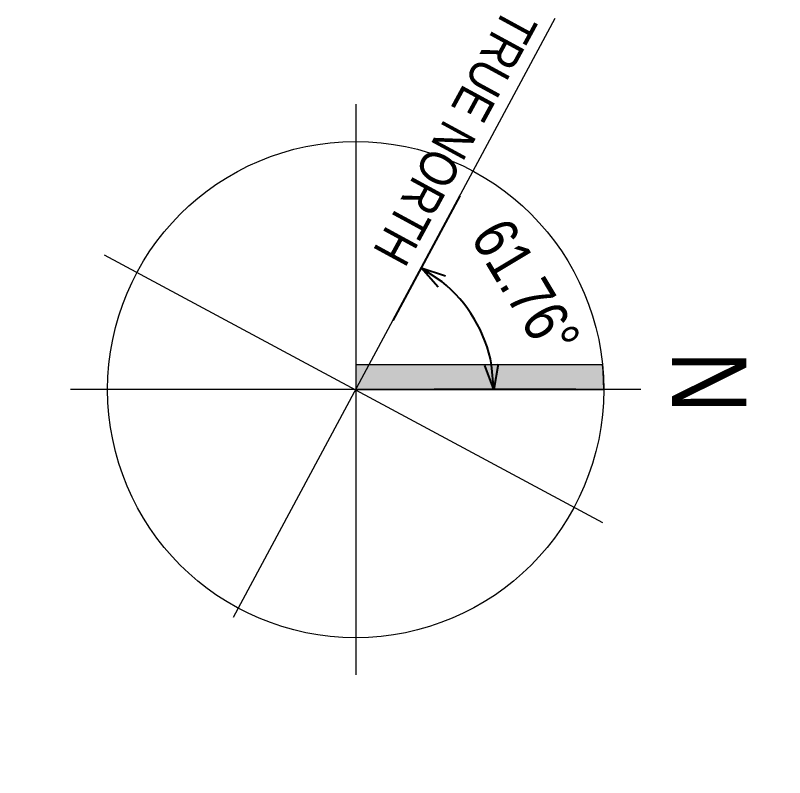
# Model space of a CAD drawing. Extents: x -14231 to 413940, y -171733 to 124993.
# Drawn here: x 308823 to 316576, y 117312 to 124993 of the extents above; entities that cross this region are included whole.
import ezdxf

# ---------------------------------------------------------------- set-up
doc = ezdxf.new("R2010")
doc.units = 0
doc.header["$LTSCALE"] = 8
doc.layers.get('0').update_dxf_attribs({"color": 1, "linetype": 'CONTINUOUS'})
doc.layers.get('Defpoints').update_dxf_attribs({"linetype": 'CONTINUOUS'})
for name, color, linetype, lineweight in [('A-_--------_A', 7, 'CONTINUOUS', 9), ('A-_ANOTTEXT_A', 7, 'CONTINUOUS', 9), ('A-ANOT----_D', 7, 'CONTINUOUS', 9)]:
    doc.layers.add(name, color=color, linetype=linetype, lineweight=lineweight)
doc.layers.add('A-_--------_E-', color=7, linetype='CONTINUOUS', lineweight=9, true_color=0x00a600)
doc.styles.add('Arial Narrow', font='ARIALN.TTF', dxfattribs={"height": 0.2})
doc.styles.add('Arial Narrow_1', font='ARIALN.TTF', dxfattribs={"height": 0.18})
doc.styles.add('Arial_1', font='arial.ttf', dxfattribs={"width": 0.8, "height": 450})
doc.dimstyles.new('IDA_-_Arial_-_1_8mm_-_Black_-_Angular_2', dxfattribs={"dimscale": 304.8, "dimtxt": 459.11673, "dimasz": 0.82021, "dimexe": 1.968504, "dimexo": 1.230315, "dimgap": 1.230315, "dimtad": 1, "dimdec": 0, "dimzin": 0, "dimdsep": 46, "dimtxsty": 'Arial_1', "dimblk1": 'OPEN30', "dimblk2": 'OPEN30', "dimsah": 1, "dimcen": 0.09, "dimdle": 0.82021, "dimazin": 0, "dimtfac": 1, "dimtdec": 4, "dimtix": 1, "dimtmove": 0, "dimatfit": 3, "dimfxl": 1, "dimtvp": 1, "dimtolj": 1, "dimtzin": 0, "dimarcsym": 2})

# ---------------------------------------------------------------- blocks, each defined once
blk = doc.blocks.new('_Open30')
at = {"color": 0, "linetype": 'ByBlock', "lineweight": -2}
for p, q in [((-1, 0.268), (0, 0)), ((0, 0), (-1, -0.268)), ((0, 0), (-1, 0))]:
    blk.add_line(p, q, dxfattribs=at)
blk = doc.blocks.new('*D358')
at = {"layer": 'A-ANOT----_D', "color": 0, "lineweight": -2, "transparency": 16777216}
for p, q in [((313302.3, 123175.6), (312628.1, 121920.2)), ((314470.5, 121222.1), (313045.5, 121222.1))]:
    blk.add_line(p, q, dxfattribs=at)
blk.add_arc((312253.2, 121222.1), 1392.4, 10.30135, 51.45865, dxfattribs=at)
at = {"layer": 'Defpoints', "color": 0, "transparency": 16777216}
for p in [(313479.8, 123505.9), (313556.6, 121711.7), (312253.2, 121222.1), (314845.5, 121222.1)]:
    blk.add_point(p, dxfattribs=at)
at = {"layer": 'A-ANOT----_D', "color": 0, "lineweight": -2, "transparency": 16777216, "xscale": 250, "yscale": 250, "zscale": 250}
for p, rotation in [((312912, 122448.8), 146.6093274653373), ((313645.5, 121222.1), 275.1506725346596)]:
    blk.add_blockref('_Open30', p, dxfattribs=dict(at, rotation=rotation))
at = {"layer": 'A-ANOT----_D', "color": 0, "transparency": 16777216, "insert": (313967.2, 122247.1), "char_height": 450, "width": 1720.628, "attachment_point": 5, "rotation": 300.88, "style": 'Arial_1'}
blk.add_mtext('\\A1;61.76°', dxfattribs=at)
blk = doc.blocks.new('IDA - North Point _ Scale Bar - North Point Only-9867521-PH1 LEVEL 3 - PROBE')
at = {"layer": 'A-_--------_A'}
h = blk.add_hatch(color=256, dxfattribs=at)
edge = h.paths.add_edge_path()
edge.add_line((-0.473, 0.881), (8.292, 5.589))
edge.add_arc((0, 0), 10, 28.24, 33.9792, ccw=False)
edge.add_line((8.81, 4.732), (0, 0))
edge.add_line((0, 0), (-0.473, 0.881))
for p, q in [((-5.441, 10.131), (5.441, -10.131)), ((8.292, 5.589), (-0.473, 0.881)), ((10.131, 5.441), (-10.131, -5.441)), ((0, 0), (8.81, 4.732)), ((-0.473, 0.881), (0, 0))]:
    blk.add_line(p, q, dxfattribs=at)
blk.add_circle((0, 0), 10, dxfattribs=at)
blk.add_arc((0, 0), 10, 28.24, 33.9792, dxfattribs=at)
at = {"layer": 'A-_--------_A', "insert": (13.147, 8.815), "char_height": 3, "width": 3.04641, "attachment_point": 1, "rotation": 298.24, "style": 'Arial Narrow'}
blk.add_mtext('N', dxfattribs=at)

msp = doc.modelspace()

# ---------------------------------------------------------------- linework, layer by layer
at = {"layer": 'A-_--------_E-', "color": 7}
for p, q in [((311021.1798, 118928.3301), (314264.1141, 124966.2517)), ((309719.7911, 122581.406), (314741.3391, 119884.3603))]:
    msp.add_line(p, q, dxfattribs=at)

# ---------------------------------------------------------------- block references
at = {"layer": 'A-_--------_A', "lineweight": 5, "xscale": 250, "yscale": 250, "zscale": 250, "rotation": 331.759999999999}
msp.add_blockref('IDA - North Point _ Scale Bar - North Point Only-9867521-PH1 LEVEL 3 - PROBE', (312253.159, 121222.115), dxfattribs=at)

# ---------------------------------------------------------------- texts
at = {"layer": 'A-_ANOTTEXT_A', "insert": (314094.3909, 124911.602), "char_height": 375, "width": 3447.25625, "attachment_point": 1, "rotation": 241.45350003, "style": 'Arial Narrow_1'}
msp.add_mtext('TRUE NORTH', dxfattribs=at)

# ---------------------------------------------------------------- dimensions: what is measured, and where the dimension line sits
at = {"layer": 'A-ANOT----_D'}
dim = msp.add_angular_dim_3p(base=(313556.6116, 121711.7045), center=(312253.159, 121222.115), p1=(314845.5263, 121222.115), p2=(313479.7788, 123505.9215), dimstyle='IDA_-_Arial_-_1_8mm_-_Black_-_Angular_2', override={"dimpost": '<>', "dimfxl": 2661.021979}, dxfattribs=at)
dim.commit()
dim.dimension.update_dxf_attribs({"geometry": '*D358', "text_midpoint": (313967.1799, 122247.1229)})

doc.saveas('drawing.dxf')
